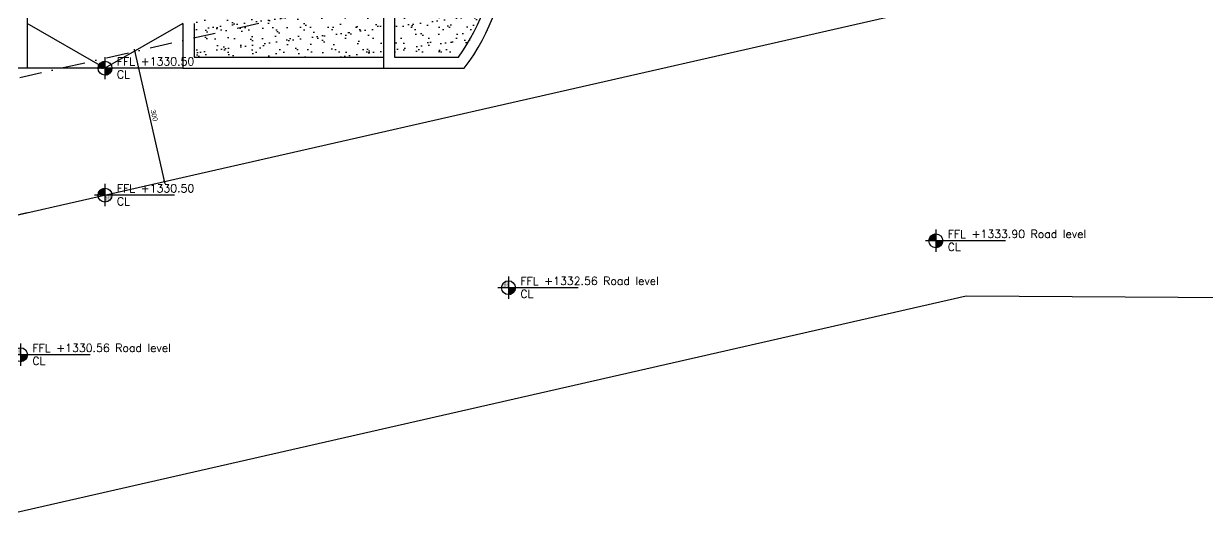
# Model space of a CAD drawing. Header units: centimetres. Extents: x 96271 to 179142, y 9855 to 112216.
# Drawn here: x 97854 to 100511, y 79700 to 80820 of the extents above; entities that cross this region are included whole.
import ezdxf

# ---------------------------------------------------------------- set-up
doc = ezdxf.new("R2010")
doc.units = ezdxf.units.CM
doc.header["$LTSCALE"] = 100
doc.header["$MEASUREMENT"] = 0
doc.header["$PDSIZE"] = 0.2
doc.linetypes.add('DASHDOT', pattern=[1, 0.5, -0.25, 0, -0.25])
doc.layers.get('0').update_dxf_attribs({"linetype": 'CONTINUOUS'})
doc.layers.get('DEFPOINTS').update_dxf_attribs({"linetype": 'CONTINUOUS'})
for name, color, linetype in [('A-Dim', 2, 'CONTINUOUS'), ('A-Otln-Lot Limit', 4, 'CONTINUOUS'), ('A-Patt', 8, 'CONTINUOUS'), ('A-Setback', 3, 'DASHDOT'), ('A-Wall-Prht', 2, 'CONTINUOUS'), ('plan-elevation level', 7, 'CONTINUOUS'), ('PLANTS', 75, 'CONTINUOUS')]:
    doc.layers.add(name, color=color, linetype=linetype)
doc.styles.add('ROMAND', font='romand.shx', dxfattribs={"height": 10})
doc.styles.get("Standard").update_dxf_attribs({"font": 'arial.ttf'})
doc.dimstyles.new('1-50', dxfattribs={"dimtxt": 11.25, "dimasz": 5, "dimexe": 5, "dimexo": 5, "dimgap": 5, "dimtad": 1, "dimdec": 1, "dimrnd": 0.5, "dimzin": 12, "dimdsep": 46, "dimtxsty": 'Standard', "dimblk": 'ARCHTICK', "dimcen": 0.09, "dimdle": 5, "dimadec": 0, "dimazin": 3, "dimtfac": 1, "dimtdec": 1, "dimtix": 1, "dimtofl": 0, "dimtmove": 1, "dimatfit": 3, "dimfxl": 5, "dimtolj": 1, "dimtzin": 0, "dimarcsym": 0})
pattern_1 = [(90, (894916.29, -703049.082), (14.2875, 7.14375), [0, -14.2875])]

# ---------------------------------------------------------------- blocks, each defined once
blk = doc.blocks.new('CL-FFL-PLAN')
at = {"layer": 'plan-elevation level'}
h = blk.add_hatch(dxfattribs=at)
h.set_pattern_fill('DOTS', color=232, scale=9, angle=90, style=0)
h.set_pattern_definition(pattern_1)
h.paths.add_polyline_path([(-1229, 207), (-1229, 50), (-1385, 50, -0.414214)])
h = blk.add_hatch(dxfattribs=at)
h.set_pattern_fill('DOTS', color=232, scale=9, angle=90, style=0)
h.set_pattern_definition(pattern_1)
h.paths.add_polyline_path([(-1229, 50), (-1072, 50, -0.414214), (-1229, -106)])
at = {"layer": 'plan-elevation level', "color": 7, "ltscale": 111}
for p, q in [((-1229, 301), (-1229, -200)), ((337, 50), (-1463, 50))]:
    blk.add_line(p, q, dxfattribs=at)
blk.add_circle((-1229, 50), 156, dxfattribs=at)
at = {"layer": 'plan-elevation level', "color": 111, "ltscale": 111, "style": 'ROMAND'}
for s, p in [('FFL', (-960, 110)), ('CL', (-960, -180))]:
    blk.add_text(s, height=180, dxfattribs=at).set_placement(p)
for tag, p in [('FFL', (-424, 113)), ('CL', (-417, -180))]:
    blk.add_attdef(tag, p, '', height=180, dxfattribs=at)
blk = doc.blocks.new('_ArchTick')
at = {"color": 0, "linetype": 'ByBlock', "const_width": 0.15}
blk.add_lwpolyline([(-0.5, -0.5), (0.5, 0.5)], dxfattribs=at)
blk = doc.blocks.new('*D1201')
at = {"layer": 'A-Dim', "color": 0, "lineweight": -2, "transparency": 16777216}
blk.add_line((98102.2, 80763), (98171.1, 80460.7), dxfattribs=at)
at = {"layer": 'DEFPOINTS', "color": 0, "transparency": 16777216}
for p in [(98103.4, 80758.1), (98170, 80465.6), (98170, 80465.6)]:
    blk.add_point(p, dxfattribs=at)
at = {"layer": 'A-Dim', "color": 0, "lineweight": -2, "transparency": 16777216, "xscale": 5, "yscale": 5, "zscale": 5}
for p, rotation in [((98103.4, 80758.1), 102.8290725443541), ((98170, 80465.6), 282.8290725443541)]:
    blk.add_blockref('_ArchTick', p, dxfattribs=dict(at, rotation=rotation))
at = {"layer": 'A-Dim', "color": 0, "transparency": 16777216, "insert": (98147.1, 80614.2), "char_height": 11.25, "attachment_point": 5, "rotation": 282.8291}
blk.add_mtext('\\A1;300', dxfattribs=at)

msp = doc.modelspace()

# ---------------------------------------------------------------- hatches: boundary and pattern name
at = {"layer": 'PLANTS'}
h = msp.add_hatch(dxfattribs=at)
h.set_pattern_fill('AR-SAND', color=256, scale=20)
h.set_pattern_definition([(37.5, (109598.393, 77124.047), (-1.25987, 38.536475), [0, -30.4, 0, -34, 0, -32.5]), (7.5, (109598.393, 77124.047), (35.39553, 56.44292), [0, -16.4, 0, -27.4, 0, -10.5]), (327.5, (109573.793, 77124.047), (62.28284, 0.11318), [0, -10, 0, -36, 0, -47]), (317.5, (109573.793, 77124.047), (60.12253, 17.5535), [0, -5, 0, -23.6, 0, -27])])
edge = h.paths.add_edge_path()
edge.add_line((98686.559, 80745.329), (98830.253, 80745.329))
edge.add_arc((98486.559, 80995.329), 425, 323.968121, 360)
edge.add_line((98911.559, 80995.329), (98911.559, 81175.329))
edge.add_line((98911.559, 81175.329), (98876.559, 81175.329))
edge.add_line((98876.559, 81175.329), (98876.559, 81245.329))
edge.add_line((98876.559, 81245.329), (98686.559, 81245.329))
edge.add_line((98686.559, 81245.329), (98686.559, 80745.329))
edge = h.paths.add_edge_path()
edge.add_line((98661.559, 80745.329), (98661.559, 81245.329))
edge.add_arc((98661.559, 80820.329), 425, 90, 180)
edge.add_line((98236.559, 80820.329), (98236.559, 80745.329))
edge.add_line((98236.559, 80745.329), (98661.559, 80745.329))

# ---------------------------------------------------------------- linework, layer by layer
at = {"layer": 'A-Otln-Lot Limit'}
for points in [[(96965.712, 80479.123), (97206.535, 80394.564), (97669.865, 80351.712), (99880.741, 80855.19), (101068.865, 80851.94), (100904.471, 86012.018), (100151.894, 86776.773), (100222.083, 87217.518), (99747.22, 87140.456), (99010.375, 87171.007), (98361.687, 87204.5), (97783.533, 87219.682), (97242.113, 86719.747), (97087.264, 86618.541), (96965.712, 80479.08)], [(96358.63, 80003.381), (97049.382, 79760.839), (97736.484, 79700.241), (99969.68, 80208.803), (102228.733, 80195.091), (102638.47, 80315.364)]]:
    msp.add_lwpolyline(points, dxfattribs=at)
at = {"layer": 'A-Patt'}
msp.add_line((98211.559, 80720.329), (97861.559, 80720.329), dxfattribs=at)
msp.add_lwpolyline([(98211.559, 80820.329), (98036.559, 80720.329), (97861.559, 80820.329)], dxfattribs=at)
at = {"layer": 'A-Setback'}
msp.add_lwpolyline([(100559.009, 81153.336), (100410.95, 85800.674), (99618.405, 86606.045), (99624.608, 86644.996), (98745.22, 86680.475), (97970.463, 86711.734), (97582.107, 86353.135), (97469.619, 80671.512), (97649.878, 80654.841), (99847.419, 81155.283)], close=True, dxfattribs=at)
at = {"layer": 'A-Wall-Prht'}
for p, q in [((98661.559, 81270.329), (98661.559, 80720.329)), ((98686.559, 81245.329), (98686.559, 80745.329)), ((97861.559, 80820.329), (97861.559, 80720.329)), ((98211.559, 80820.329), (98211.559, 80720.329)), ((98236.559, 80820.329), (98236.559, 80810.329)), ((98236.559, 80810.329), (98236.559, 80745.329)), ((98236.559, 80745.329), (98661.559, 80745.329)), ((98686.559, 80745.329), (98830.253, 80745.329)), ((97861.559, 80720.329), (97470.586, 80720.329)), ((98211.559, 80720.329), (98661.559, 80720.329)), ((98661.559, 80720.329), (98842.755, 80720.329)), ((97861.559, 80395.366), (97836.559, 80389.673))]:
    msp.add_line(p, q, dxfattribs=at)
for centre, radius, start, end in [((98661.559, 80820.329), 800, 147.538255, 180.000047), ((98486.559, 80995.329), 425, 323.968121, 0), ((98486.559, 80995.329), 450, 322.330113, 0)]:
    msp.add_arc(centre, radius, start, end, dxfattribs=at)

# ---------------------------------------------------------------- block references
at = {"layer": 'plan-elevation level'}
ref = msp.add_blockref('CL-FFL-PLAN', (98159.203, 80715.311), dxfattribs=dict(at, xscale=0.09982510700227937, yscale=0.09982510700227937, zscale=0.09982510700227937))
ref.add_attrib('FFL', '+1330.50', (98116.88, 80726.544), dxfattribs={"layer": '0', "color": 111, "ltscale": 111, "height": 17.9685, "style": 'ROMAND'})
ref = msp.add_blockref('CL-FFL-PLAN', (98159.203, 80430.2), dxfattribs=dict(at, xscale=0.09982510700227937, yscale=0.09982510700227937, zscale=0.09982510700227937))
ref.add_attrib('FFL', '+1330.50', (98116.88, 80441.433), dxfattribs={"layer": '0', "color": 111, "ltscale": 111, "height": 17.9685, "style": 'ROMAND'})
ref = msp.add_blockref('CL-FFL-PLAN', (100024.261, 80327.692, -1132.6), dxfattribs=dict(at, xscale=0.09982510700227937, yscale=0.09982510700227937, zscale=0.09982510700227937))
ref.add_attrib('FFL', '+1333.90 Road level', (99981.938, 80338.925, -1132.6), dxfattribs={"layer": '0', "color": 111, "ltscale": 111, "height": 17.96852, "style": 'ROMAND'})
ref = msp.add_blockref('CL-FFL-PLAN', (99064.862, 80222.275, -1132.6), dxfattribs=dict(at, xscale=0.09982510700227937, yscale=0.09982510700227937, zscale=0.09982510700227937))
ref.add_attrib('FFL', '+1332.56 Road level', (99022.539, 80233.508, -1132.6), dxfattribs={"layer": '0', "color": 111, "ltscale": 111, "height": 17.96852, "style": 'ROMAND'})
ref = msp.add_blockref('CL-FFL-PLAN', (97969.459, 80071.755, -1332.2), dxfattribs=dict(at, xscale=0.09982510700227937, yscale=0.09982510700227937, zscale=0.09982510700227937))
ref.add_attrib('FFL', '+1330.56 Road level', (97927.136, 80082.988, -1332.2), dxfattribs={"layer": '0', "color": 111, "ltscale": 111, "height": 17.96852, "style": 'ROMAND'})

# ---------------------------------------------------------------- dimensions: what is measured, and where the dimension line sits
at = {"layer": 'A-Dim'}
dim = msp.add_aligned_dim(p1=(98103.357, 80758.111), p2=(98169.97, 80465.6), distance=0, dimstyle='1-50', override={"dimse1": 1, "dimse2": 1}, dxfattribs=at)
dim.commit()
dim.dimension.update_dxf_attribs({"geometry": '*D1201', "text_midpoint": (98147.143, 80614.242)})

doc.saveas('drawing.dxf')
